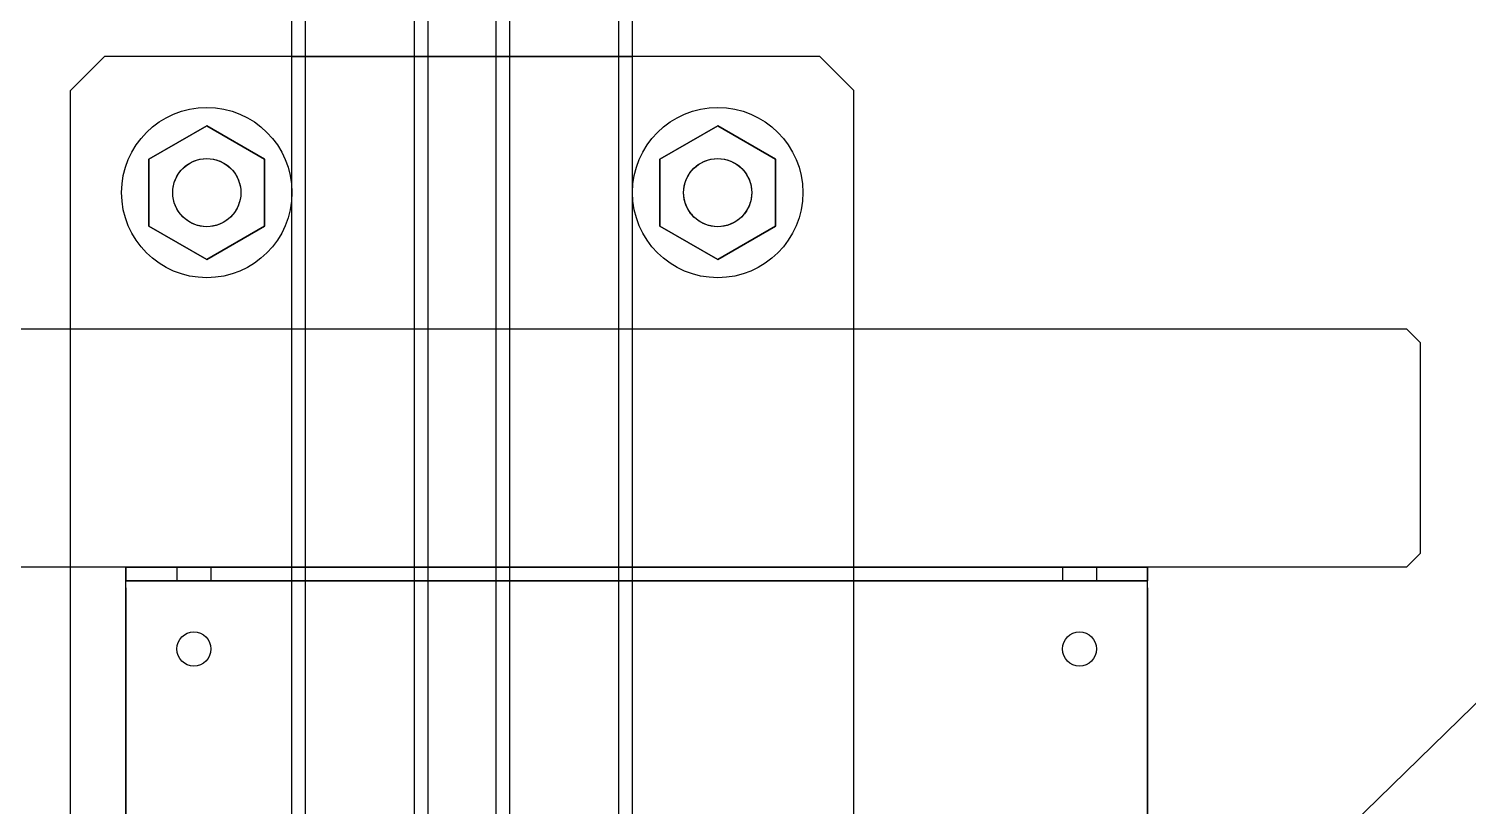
# Model space of a CAD drawing. Extents: x 0 to 2438, y 0 to 2056.
# Drawn here: x 715.5 to 821.1, y 461.1 to 518.2 of the extents above; entities that cross this region are included whole.
import ezdxf

# ---------------------------------------------------------------- set-up
doc = ezdxf.new("R2010")
doc.units = 0
doc.layers.get('0').update_dxf_attribs({"linetype": 'CONTINUOUS'})

msp = doc.modelspace()

# ---------------------------------------------------------------- linework, layer by layer
at = {"color": 253}
for p, q in [((734.773, 409.631), (734.773, 957.633)), ((735.771, 409.631), (735.771, 957.633)), ((743.772, 409.631), (743.772, 957.633)), ((744.77, 409.631), (744.77, 957.633)), ((749.773, 409.631), (749.773, 957.633)), ((750.771, 409.631), (750.771, 957.633)), ((758.772, 409.631), (758.772, 957.633)), ((759.77, 409.631), (759.77, 957.633)), ((1132.58, 772.16), (429.817, 86.133)), ((1132.58, 772.16), (429.817, 86.133)), ((1132.58, 772.16), (429.817, 86.133)), ((744.77, 516.132), (744.77, 573.634)), ((744.77, 421.132), (744.77, 573.634)), ((749.773, 516.132), (749.773, 573.634)), ((718.52, 513.634), (721.021, 516.132)), ((773.522, 516.132), (721.021, 516.132)), ((734.773, 516.132), (744.77, 516.132)), ((744.77, 433.634), (744.77, 516.132)), ((744.77, 516.132), (749.773, 516.132)), ((749.773, 516.132), (759.77, 516.132)), ((749.773, 433.634), (749.773, 516.132)), ((773.522, 516.132), (776.023, 513.634)), ((718.52, 436.132), (718.52, 513.634)), ((776.023, 436.132), (776.023, 513.634)), ((724.27, 508.586), (728.521, 511.041)), ((724.27, 508.586), (728.521, 511.041)), ((724.27, 508.586), (728.521, 511.041)), ((724.27, 508.586), (728.521, 511.041)), ((728.521, 511.041), (724.27, 508.586)), ((732.769, 508.586), (728.521, 511.041)), ((732.769, 508.586), (728.521, 511.041)), ((732.769, 508.586), (728.521, 511.041)), ((732.769, 508.586), (728.521, 511.041)), ((728.521, 511.041), (732.769, 508.586)), ((761.771, 508.586), (766.022, 511.041)), ((761.771, 508.586), (766.022, 511.041)), ((761.771, 508.586), (766.022, 511.041)), ((761.771, 508.586), (766.022, 511.041)), ((766.022, 511.041), (761.771, 508.586)), ((770.273, 508.586), (766.022, 511.041)), ((770.273, 508.586), (766.022, 511.041)), ((770.273, 508.586), (766.022, 511.041)), ((770.273, 508.586), (766.022, 511.041)), ((766.022, 511.041), (770.273, 508.586)), ((724.27, 508.586), (724.27, 503.678)), ((724.27, 508.586), (724.27, 503.678)), ((724.27, 508.586), (724.27, 503.678)), ((724.27, 508.586), (724.27, 503.678)), ((724.27, 503.678), (724.27, 508.586)), ((732.769, 508.586), (732.769, 503.678)), ((732.769, 508.586), (732.769, 503.678)), ((732.769, 508.586), (732.769, 503.678)), ((732.769, 508.586), (732.769, 503.678)), ((732.769, 503.678), (732.769, 508.586)), ((761.771, 508.586), (761.771, 503.678)), ((761.771, 508.586), (761.771, 503.678)), ((761.771, 508.586), (761.771, 503.678)), ((761.771, 508.586), (761.771, 503.678)), ((761.771, 503.678), (761.771, 508.586)), ((770.273, 508.586), (770.273, 503.678)), ((770.273, 508.586), (770.273, 503.678)), ((770.273, 508.586), (770.273, 503.678)), ((770.273, 508.586), (770.273, 503.678)), ((770.273, 503.678), (770.273, 508.586)), ((728.521, 501.227), (724.27, 503.678)), ((728.521, 501.227), (724.27, 503.678)), ((728.521, 501.227), (724.27, 503.678)), ((728.521, 501.227), (724.27, 503.678)), ((724.27, 503.678), (728.521, 501.227)), ((728.521, 501.227), (732.769, 503.678)), ((728.521, 501.227), (732.769, 503.678)), ((728.521, 501.227), (732.769, 503.678)), ((728.521, 501.227), (732.769, 503.678)), ((732.769, 503.678), (728.521, 501.227)), ((766.022, 501.227), (761.771, 503.678)), ((766.022, 501.227), (761.771, 503.678)), ((766.022, 501.227), (761.771, 503.678)), ((766.022, 501.227), (761.771, 503.678)), ((761.771, 503.678), (766.022, 501.227)), ((766.022, 501.227), (770.273, 503.678)), ((766.022, 501.227), (770.273, 503.678)), ((766.022, 501.227), (770.273, 503.678)), ((766.022, 501.227), (770.273, 503.678)), ((770.273, 503.678), (766.022, 501.227)), ((703.576, 496.133), (816.575, 496.133)), ((703.576, 496.133), (816.575, 496.133)), ((816.575, 496.133), (817.577, 495.134)), ((816.575, 496.133), (817.577, 495.134)), ((817.577, 495.134), (817.577, 479.633)), ((817.577, 495.134), (817.577, 479.633)), ((817.577, 479.633), (816.575, 478.631)), ((817.577, 479.633), (816.575, 478.631)), ((816.575, 478.631), (703.576, 478.631)), ((816.575, 478.631), (703.576, 478.631)), ((797.574, 478.631), (722.577, 478.631)), ((797.574, 478.631), (722.577, 478.631)), ((722.577, 477.132), (722.577, 478.631)), ((722.577, 478.631), (722.577, 477.633)), ((722.577, 478.631), (797.574, 478.631)), ((722.577, 478.631), (797.574, 478.631)), ((722.577, 477.132), (722.577, 478.631)), ((722.577, 478.631), (722.577, 477.633)), ((727.576, 478.631), (726.327, 478.631)), ((726.327, 478.631), (728.825, 478.631)), ((727.576, 478.631), (726.327, 478.631)), ((726.327, 478.631), (728.825, 478.631)), ((728.825, 478.631), (726.327, 478.631)), ((726.327, 478.631), (727.576, 478.631)), ((728.825, 478.631), (726.327, 478.631)), ((726.327, 478.631), (727.576, 478.631)), ((726.327, 478.631), (726.327, 477.633)), ((726.327, 478.631), (726.327, 477.633)), ((726.327, 478.631), (726.327, 477.633)), ((726.327, 478.631), (726.327, 477.633)), ((728.825, 478.631), (727.576, 478.631)), ((728.825, 478.631), (727.576, 478.631)), ((727.576, 478.631), (728.825, 478.631)), ((727.576, 478.631), (728.825, 478.631)), ((728.825, 478.631), (728.825, 477.633)), ((728.825, 478.631), (728.825, 477.633)), ((728.825, 478.631), (728.825, 477.633)), ((728.825, 478.631), (728.825, 477.633)), ((792.575, 478.631), (791.326, 478.631)), ((791.326, 478.631), (793.824, 478.631)), ((792.575, 478.631), (791.326, 478.631)), ((791.326, 478.631), (793.824, 478.631)), ((793.824, 478.631), (791.326, 478.631)), ((791.326, 478.631), (792.575, 478.631)), ((793.824, 478.631), (791.326, 478.631)), ((791.326, 478.631), (792.575, 478.631)), ((791.326, 478.631), (791.326, 477.633)), ((791.326, 478.631), (791.326, 477.633)), ((791.326, 478.631), (791.326, 477.633)), ((791.326, 478.631), (791.326, 477.633)), ((793.824, 478.631), (792.575, 478.631)), ((793.824, 478.631), (792.575, 478.631)), ((792.575, 478.631), (793.824, 478.631)), ((792.575, 478.631), (793.824, 478.631)), ((793.824, 478.631), (793.824, 477.633)), ((793.824, 478.631), (793.824, 477.633)), ((793.824, 478.631), (793.824, 477.633)), ((793.824, 478.631), (793.824, 477.633)), ((797.574, 477.132), (797.574, 478.631)), ((797.574, 478.631), (797.574, 477.633)), ((797.574, 477.132), (797.574, 478.631)), ((797.574, 478.631), (797.574, 477.633)), ((722.577, 477.132), (722.577, 477.633)), ((797.574, 477.633), (722.577, 477.633)), ((797.574, 477.633), (722.577, 477.633)), ((722.577, 477.132), (722.577, 477.633)), ((722.577, 477.633), (797.574, 477.633)), ((722.577, 477.633), (797.574, 477.633)), ((727.576, 477.633), (726.327, 477.633)), ((726.327, 477.633), (728.825, 477.633)), ((727.576, 477.633), (726.327, 477.633)), ((726.327, 477.633), (728.825, 477.633)), ((728.825, 477.633), (726.327, 477.633)), ((726.327, 477.633), (727.576, 477.633)), ((728.825, 477.633), (726.327, 477.633)), ((726.327, 477.633), (727.576, 477.633)), ((728.825, 477.633), (727.576, 477.633)), ((728.825, 477.633), (727.576, 477.633)), ((727.576, 477.633), (728.825, 477.633)), ((727.576, 477.633), (728.825, 477.633)), ((792.575, 477.633), (791.326, 477.633)), ((791.326, 477.633), (793.824, 477.633)), ((792.575, 477.633), (791.326, 477.633)), ((791.326, 477.633), (793.824, 477.633)), ((793.824, 477.633), (791.326, 477.633)), ((791.326, 477.633), (792.575, 477.633)), ((793.824, 477.633), (791.326, 477.633)), ((791.326, 477.633), (792.575, 477.633)), ((793.824, 477.633), (792.575, 477.633)), ((793.824, 477.633), (792.575, 477.633)), ((792.575, 477.633), (793.824, 477.633)), ((792.575, 477.633), (793.824, 477.633)), ((797.574, 477.132), (797.574, 477.633)), ((797.574, 477.132), (797.574, 477.633)), ((722.577, 477.132), (722.577, 453.633)), ((722.577, 453.633), (722.577, 477.132)), ((722.577, 477.132), (722.577, 453.633)), ((722.577, 453.633), (722.577, 477.132)), ((797.574, 477.132), (797.574, 453.633)), ((797.574, 453.633), (797.574, 477.132)), ((797.574, 477.132), (797.574, 453.633)), ((797.574, 453.633), (797.574, 477.132))]:
    msp.add_line(p, q, dxfattribs=at)
for points in [[(722.27, 506.134), (722.27, 509.584), (725.068, 512.385), (728.521, 512.385)], [(722.27, 506.134), (722.27, 509.584), (725.068, 512.385), (728.521, 512.385)], [(722.27, 506.134), (722.27, 509.584), (725.068, 512.385), (728.521, 512.385)], [(722.27, 506.134), (722.27, 509.584), (725.068, 512.385), (728.521, 512.385)], [(722.27, 506.134), (722.27, 509.584), (725.068, 512.385), (728.521, 512.385)], [(722.27, 506.134), (722.27, 509.584), (725.068, 512.385), (728.521, 512.385)], [(722.27, 506.134), (722.27, 509.584), (725.068, 512.385), (728.521, 512.385)], [(728.521, 512.385), (731.972, 512.385), (734.773, 509.584), (734.773, 506.134)], [(728.521, 512.385), (731.972, 512.385), (734.773, 509.584), (734.773, 506.134)], [(728.521, 512.385), (731.972, 512.385), (734.773, 509.584), (734.773, 506.134)], [(728.521, 512.385), (731.972, 512.385), (734.773, 509.584), (734.773, 506.134)], [(728.521, 512.385), (731.972, 512.385), (734.773, 509.584), (734.773, 506.134)], [(728.521, 512.385), (731.972, 512.385), (734.773, 509.584), (734.773, 506.134)], [(728.521, 512.385), (731.972, 512.385), (734.773, 509.584), (734.773, 506.134)], [(759.77, 506.134), (759.77, 509.584), (762.568, 512.385), (766.022, 512.385)], [(759.77, 506.134), (759.77, 509.584), (762.568, 512.385), (766.022, 512.385)], [(759.77, 506.134), (759.77, 509.584), (762.568, 512.385), (766.022, 512.385)], [(759.77, 506.134), (759.77, 509.584), (762.568, 512.385), (766.022, 512.385)], [(759.77, 506.134), (759.77, 509.584), (762.568, 512.385), (766.022, 512.385)], [(759.77, 506.134), (759.77, 509.584), (762.568, 512.385), (766.022, 512.385)], [(759.77, 506.134), (759.77, 509.584), (762.568, 512.385), (766.022, 512.385)], [(766.022, 512.385), (769.472, 512.385), (772.269, 509.584), (772.269, 506.134)], [(766.022, 512.385), (769.472, 512.385), (772.269, 509.584), (772.269, 506.134)], [(766.022, 512.385), (769.472, 512.385), (772.269, 509.584), (772.269, 506.134)], [(766.022, 512.385), (769.472, 512.385), (772.269, 509.584), (772.269, 506.134)], [(766.022, 512.385), (769.472, 512.385), (772.269, 509.584), (772.269, 506.134)], [(766.022, 512.385), (769.472, 512.385), (772.269, 509.584), (772.269, 506.134)], [(766.022, 512.385), (769.472, 512.385), (772.269, 509.584), (772.269, 506.134)], [(726.02, 506.134), (726.02, 507.513), (727.138, 508.631), (728.521, 508.631)], [(726.02, 506.134), (726.02, 507.513), (727.138, 508.631), (728.521, 508.631)], [(726.02, 506.134), (726.02, 507.513), (727.138, 508.631), (728.521, 508.631)], [(726.02, 506.134), (726.02, 507.513), (727.138, 508.631), (728.521, 508.631)], [(726.02, 506.134), (726.02, 507.513), (727.138, 508.631), (728.521, 508.631)], [(726.02, 506.134), (726.02, 507.513), (727.138, 508.631), (728.521, 508.631)], [(726.02, 506.134), (726.02, 507.513), (727.138, 508.631), (728.521, 508.631)], [(726.02, 506.134), (726.02, 507.513), (727.138, 508.631), (728.521, 508.631)], [(726.02, 506.134), (726.02, 507.513), (727.138, 508.631), (728.521, 508.631)], [(726.02, 506.134), (726.02, 507.513), (727.138, 508.631), (728.521, 508.631)], [(726.02, 506.134), (726.02, 507.513), (727.138, 508.631), (728.521, 508.631)], [(726.02, 506.134), (726.02, 507.513), (727.138, 508.631), (728.521, 508.631)], [(726.02, 506.134), (726.02, 507.513), (727.138, 508.631), (728.521, 508.631)], [(726.02, 506.134), (726.02, 507.513), (727.138, 508.631), (728.521, 508.631)], [(726.02, 506.134), (726.02, 507.513), (727.138, 508.631), (728.521, 508.631)], [(726.02, 506.134), (726.02, 507.513), (727.138, 508.631), (728.521, 508.631)], [(726.02, 506.134), (726.02, 507.513), (727.138, 508.631), (728.521, 508.631)], [(726.02, 506.134), (726.02, 507.513), (727.138, 508.631), (728.521, 508.631)], [(726.02, 506.134), (726.02, 507.513), (727.138, 508.631), (728.521, 508.631)], [(726.02, 506.134), (726.02, 507.513), (727.138, 508.631), (728.521, 508.631)], [(726.634, 507.774), (727.001, 508.194), (727.498, 508.48), (728.042, 508.586)], [(728.042, 508.586), (728.359, 508.649), (728.684, 508.649), (729.001, 508.586)], [(728.521, 508.631), (729.904, 508.631), (731.023, 507.513), (731.023, 506.134)], [(728.521, 508.631), (729.904, 508.631), (731.023, 507.513), (731.023, 506.134)], [(728.521, 508.631), (729.904, 508.631), (731.023, 507.513), (731.023, 506.134)], [(728.521, 508.631), (729.904, 508.631), (731.023, 507.513), (731.023, 506.134)], [(728.521, 508.631), (729.904, 508.631), (731.023, 507.513), (731.023, 506.134)], [(728.521, 508.631), (729.904, 508.631), (731.023, 507.513), (731.023, 506.134)], [(728.521, 508.631), (729.904, 508.631), (731.023, 507.513), (731.023, 506.134)], [(728.521, 508.631), (729.904, 508.631), (731.023, 507.513), (731.023, 506.134)], [(728.521, 508.631), (729.904, 508.631), (731.023, 507.513), (731.023, 506.134)], [(728.521, 508.631), (729.904, 508.631), (731.023, 507.513), (731.023, 506.134)], [(728.521, 508.631), (729.904, 508.631), (731.023, 507.513), (731.023, 506.134)], [(728.521, 508.631), (729.904, 508.631), (731.023, 507.513), (731.023, 506.134)], [(728.521, 508.631), (729.904, 508.631), (731.023, 507.513), (731.023, 506.134)], [(728.521, 508.631), (729.904, 508.631), (731.023, 507.513), (731.023, 506.134)], [(728.521, 508.631), (729.904, 508.631), (731.023, 507.513), (731.023, 506.134)], [(728.521, 508.631), (729.904, 508.631), (731.023, 507.513), (731.023, 506.134)], [(728.521, 508.631), (729.904, 508.631), (731.023, 507.513), (731.023, 506.134)], [(728.521, 508.631), (729.904, 508.631), (731.023, 507.513), (731.023, 506.134)], [(728.521, 508.631), (729.904, 508.631), (731.023, 507.513), (731.023, 506.134)], [(728.521, 508.631), (729.904, 508.631), (731.023, 507.513), (731.023, 506.134)], [(729.001, 508.586), (729.544, 508.48), (730.042, 508.194), (730.409, 507.774)], [(763.52, 506.134), (763.52, 507.513), (764.639, 508.631), (766.022, 508.631)], [(763.52, 506.134), (763.52, 507.513), (764.639, 508.631), (766.022, 508.631)], [(763.52, 506.134), (763.52, 507.513), (764.639, 508.631), (766.022, 508.631)], [(763.52, 506.134), (763.52, 507.513), (764.639, 508.631), (766.022, 508.631)], [(763.52, 506.134), (763.52, 507.513), (764.639, 508.631), (766.022, 508.631)], [(763.52, 506.134), (763.52, 507.513), (764.639, 508.631), (766.022, 508.631)], [(763.52, 506.134), (763.52, 507.513), (764.639, 508.631), (766.022, 508.631)], [(763.52, 506.134), (763.52, 507.513), (764.639, 508.631), (766.022, 508.631)], [(763.52, 506.134), (763.52, 507.513), (764.639, 508.631), (766.022, 508.631)], [(763.52, 506.134), (763.52, 507.513), (764.639, 508.631), (766.022, 508.631)], [(763.52, 506.134), (763.52, 507.513), (764.639, 508.631), (766.022, 508.631)], [(763.52, 506.134), (763.52, 507.513), (764.639, 508.631), (766.022, 508.631)], [(763.52, 506.134), (763.52, 507.513), (764.639, 508.631), (766.022, 508.631)], [(763.52, 506.134), (763.52, 507.513), (764.639, 508.631), (766.022, 508.631)], [(763.52, 506.134), (763.52, 507.513), (764.639, 508.631), (766.022, 508.631)], [(763.52, 506.134), (763.52, 507.513), (764.639, 508.631), (766.022, 508.631)], [(763.52, 506.134), (763.52, 507.513), (764.639, 508.631), (766.022, 508.631)], [(763.52, 506.134), (763.52, 507.513), (764.639, 508.631), (766.022, 508.631)], [(763.52, 506.134), (763.52, 507.513), (764.639, 508.631), (766.022, 508.631)], [(763.52, 506.134), (763.52, 507.513), (764.639, 508.631), (766.022, 508.631)], [(764.134, 507.774), (764.501, 508.194), (764.995, 508.48), (765.542, 508.586)], [(765.542, 508.586), (765.859, 508.649), (766.184, 508.649), (766.501, 508.586)], [(766.022, 508.631), (767.401, 508.631), (768.519, 507.513), (768.519, 506.134)], [(766.022, 508.631), (767.401, 508.631), (768.519, 507.513), (768.519, 506.134)], [(766.022, 508.631), (767.401, 508.631), (768.519, 507.513), (768.519, 506.134)], [(766.022, 508.631), (767.401, 508.631), (768.519, 507.513), (768.519, 506.134)], [(766.022, 508.631), (767.401, 508.631), (768.519, 507.513), (768.519, 506.134)], [(766.022, 508.631), (767.401, 508.631), (768.519, 507.513), (768.519, 506.134)], [(766.022, 508.631), (767.401, 508.631), (768.519, 507.513), (768.519, 506.134)], [(766.022, 508.631), (767.401, 508.631), (768.519, 507.513), (768.519, 506.134)], [(766.022, 508.631), (767.401, 508.631), (768.519, 507.513), (768.519, 506.134)], [(766.022, 508.631), (767.401, 508.631), (768.519, 507.513), (768.519, 506.134)], [(766.022, 508.631), (767.401, 508.631), (768.519, 507.513), (768.519, 506.134)], [(766.022, 508.631), (767.401, 508.631), (768.519, 507.513), (768.519, 506.134)], [(766.022, 508.631), (767.401, 508.631), (768.519, 507.513), (768.519, 506.134)], [(766.022, 508.631), (767.401, 508.631), (768.519, 507.513), (768.519, 506.134)], [(766.022, 508.631), (767.401, 508.631), (768.519, 507.513), (768.519, 506.134)], [(766.022, 508.631), (767.401, 508.631), (768.519, 507.513), (768.519, 506.134)], [(766.022, 508.631), (767.401, 508.631), (768.519, 507.513), (768.519, 506.134)], [(766.022, 508.631), (767.401, 508.631), (768.519, 507.513), (768.519, 506.134)], [(766.022, 508.631), (767.401, 508.631), (768.519, 507.513), (768.519, 506.134)], [(766.022, 508.631), (767.401, 508.631), (768.519, 507.513), (768.519, 506.134)], [(766.501, 508.586), (767.045, 508.48), (767.542, 508.194), (767.909, 507.774)], [(726.158, 506.945), (726.26, 507.252), (726.426, 507.531), (726.634, 507.774)], [(730.409, 507.774), (730.617, 507.531), (730.779, 507.252), (730.885, 506.945)], [(763.658, 506.945), (763.76, 507.252), (763.923, 507.531), (764.134, 507.774)], [(767.909, 507.774), (768.117, 507.531), (768.279, 507.252), (768.385, 506.945)], [(728.521, 499.883), (725.068, 499.883), (722.27, 502.684), (722.27, 506.134)], [(728.521, 499.883), (725.068, 499.883), (722.27, 502.684), (722.27, 506.134)], [(728.521, 499.883), (725.068, 499.883), (722.27, 502.684), (722.27, 506.134)], [(728.521, 499.883), (725.068, 499.883), (722.27, 502.684), (722.27, 506.134)], [(728.521, 499.883), (725.068, 499.883), (722.27, 502.684), (722.27, 506.134)], [(728.521, 499.883), (725.068, 499.883), (722.27, 502.684), (722.27, 506.134)], [(728.521, 499.883), (725.068, 499.883), (722.27, 502.684), (722.27, 506.134)], [(726.158, 505.322), (725.978, 505.848), (725.978, 506.42), (726.158, 506.945)], [(728.521, 503.633), (727.138, 503.633), (726.02, 504.754), (726.02, 506.134)], [(728.521, 503.633), (727.138, 503.633), (726.02, 504.754), (726.02, 506.134)], [(728.521, 503.633), (727.138, 503.633), (726.02, 504.754), (726.02, 506.134)], [(728.521, 503.633), (727.138, 503.633), (726.02, 504.754), (726.02, 506.134)], [(728.521, 503.633), (727.138, 503.633), (726.02, 504.754), (726.02, 506.134)], [(728.521, 503.633), (727.138, 503.633), (726.02, 504.754), (726.02, 506.134)], [(728.521, 503.633), (727.138, 503.633), (726.02, 504.754), (726.02, 506.134)], [(728.521, 503.633), (727.138, 503.633), (726.02, 504.754), (726.02, 506.134)], [(728.521, 503.633), (727.138, 503.633), (726.02, 504.754), (726.02, 506.134)], [(728.521, 503.633), (727.138, 503.633), (726.02, 504.754), (726.02, 506.134)], [(728.521, 503.633), (727.138, 503.633), (726.02, 504.754), (726.02, 506.134)], [(728.521, 503.633), (727.138, 503.633), (726.02, 504.754), (726.02, 506.134)], [(728.521, 503.633), (727.138, 503.633), (726.02, 504.754), (726.02, 506.134)], [(728.521, 503.633), (727.138, 503.633), (726.02, 504.754), (726.02, 506.134)], [(728.521, 503.633), (727.138, 503.633), (726.02, 504.754), (726.02, 506.134)], [(728.521, 503.633), (727.138, 503.633), (726.02, 504.754), (726.02, 506.134)], [(728.521, 503.633), (727.138, 503.633), (726.02, 504.754), (726.02, 506.134)], [(728.521, 503.633), (727.138, 503.633), (726.02, 504.754), (726.02, 506.134)], [(728.521, 503.633), (727.138, 503.633), (726.02, 504.754), (726.02, 506.134)], [(728.521, 503.633), (727.138, 503.633), (726.02, 504.754), (726.02, 506.134)], [(731.023, 506.134), (731.023, 504.754), (729.904, 503.633), (728.521, 503.633)], [(731.023, 506.134), (731.023, 504.754), (729.904, 503.633), (728.521, 503.633)], [(731.023, 506.134), (731.023, 504.754), (729.904, 503.633), (728.521, 503.633)], [(731.023, 506.134), (731.023, 504.754), (729.904, 503.633), (728.521, 503.633)], [(734.773, 506.134), (734.773, 502.684), (731.972, 499.883), (728.521, 499.883)], [(731.023, 506.134), (731.023, 504.754), (729.904, 503.633), (728.521, 503.633)], [(731.023, 506.134), (731.023, 504.754), (729.904, 503.633), (728.521, 503.633)], [(731.023, 506.134), (731.023, 504.754), (729.904, 503.633), (728.521, 503.633)], [(731.023, 506.134), (731.023, 504.754), (729.904, 503.633), (728.521, 503.633)], [(731.023, 506.134), (731.023, 504.754), (729.904, 503.633), (728.521, 503.633)], [(731.023, 506.134), (731.023, 504.754), (729.904, 503.633), (728.521, 503.633)], [(734.773, 506.134), (734.773, 502.684), (731.972, 499.883), (728.521, 499.883)], [(734.773, 506.134), (734.773, 502.684), (731.972, 499.883), (728.521, 499.883)], [(731.023, 506.134), (731.023, 504.754), (729.904, 503.633), (728.521, 503.633)], [(731.023, 506.134), (731.023, 504.754), (729.904, 503.633), (728.521, 503.633)], [(734.773, 506.134), (734.773, 502.684), (731.972, 499.883), (728.521, 499.883)], [(734.773, 506.134), (734.773, 502.684), (731.972, 499.883), (728.521, 499.883)], [(731.023, 506.134), (731.023, 504.754), (729.904, 503.633), (728.521, 503.633)], [(731.023, 506.134), (731.023, 504.754), (729.904, 503.633), (728.521, 503.633)], [(734.773, 506.134), (734.773, 502.684), (731.972, 499.883), (728.521, 499.883)], [(734.773, 506.134), (734.773, 502.684), (731.972, 499.883), (728.521, 499.883)], [(731.023, 506.134), (731.023, 504.754), (729.904, 503.633), (728.521, 503.633)], [(731.023, 506.134), (731.023, 504.754), (729.904, 503.633), (728.521, 503.633)], [(731.023, 506.134), (731.023, 504.754), (729.904, 503.633), (728.521, 503.633)], [(731.023, 506.134), (731.023, 504.754), (729.904, 503.633), (728.521, 503.633)], [(731.023, 506.134), (731.023, 504.754), (729.904, 503.633), (728.521, 503.633)], [(731.023, 506.134), (731.023, 504.754), (729.904, 503.633), (728.521, 503.633)], [(730.885, 506.945), (730.973, 506.684), (731.023, 506.409), (731.023, 506.134)], [(731.023, 506.134), (731.023, 505.859), (730.973, 505.583), (730.885, 505.322)], [(766.022, 499.883), (762.568, 499.883), (759.77, 502.684), (759.77, 506.134)], [(766.022, 499.883), (762.568, 499.883), (759.77, 502.684), (759.77, 506.134)], [(766.022, 499.883), (762.568, 499.883), (759.77, 502.684), (759.77, 506.134)], [(766.022, 499.883), (762.568, 499.883), (759.77, 502.684), (759.77, 506.134)], [(766.022, 499.883), (762.568, 499.883), (759.77, 502.684), (759.77, 506.134)], [(766.022, 499.883), (762.568, 499.883), (759.77, 502.684), (759.77, 506.134)], [(766.022, 499.883), (762.568, 499.883), (759.77, 502.684), (759.77, 506.134)], [(763.658, 505.322), (763.475, 505.848), (763.475, 506.42), (763.658, 506.945)], [(766.022, 503.633), (764.639, 503.633), (763.52, 504.754), (763.52, 506.134)], [(766.022, 503.633), (764.639, 503.633), (763.52, 504.754), (763.52, 506.134)], [(766.022, 503.633), (764.639, 503.633), (763.52, 504.754), (763.52, 506.134)], [(766.022, 503.633), (764.639, 503.633), (763.52, 504.754), (763.52, 506.134)], [(766.022, 503.633), (764.639, 503.633), (763.52, 504.754), (763.52, 506.134)], [(766.022, 503.633), (764.639, 503.633), (763.52, 504.754), (763.52, 506.134)], [(766.022, 503.633), (764.639, 503.633), (763.52, 504.754), (763.52, 506.134)], [(766.022, 503.633), (764.639, 503.633), (763.52, 504.754), (763.52, 506.134)], [(766.022, 503.633), (764.639, 503.633), (763.52, 504.754), (763.52, 506.134)], [(766.022, 503.633), (764.639, 503.633), (763.52, 504.754), (763.52, 506.134)], [(766.022, 503.633), (764.639, 503.633), (763.52, 504.754), (763.52, 506.134)], [(766.022, 503.633), (764.639, 503.633), (763.52, 504.754), (763.52, 506.134)], [(766.022, 503.633), (764.639, 503.633), (763.52, 504.754), (763.52, 506.134)], [(766.022, 503.633), (764.639, 503.633), (763.52, 504.754), (763.52, 506.134)], [(766.022, 503.633), (764.639, 503.633), (763.52, 504.754), (763.52, 506.134)], [(766.022, 503.633), (764.639, 503.633), (763.52, 504.754), (763.52, 506.134)], [(766.022, 503.633), (764.639, 503.633), (763.52, 504.754), (763.52, 506.134)], [(766.022, 503.633), (764.639, 503.633), (763.52, 504.754), (763.52, 506.134)], [(766.022, 503.633), (764.639, 503.633), (763.52, 504.754), (763.52, 506.134)], [(766.022, 503.633), (764.639, 503.633), (763.52, 504.754), (763.52, 506.134)], [(768.519, 506.134), (768.519, 504.754), (767.401, 503.633), (766.022, 503.633)], [(768.519, 506.134), (768.519, 504.754), (767.401, 503.633), (766.022, 503.633)], [(768.519, 506.134), (768.519, 504.754), (767.401, 503.633), (766.022, 503.633)], [(768.519, 506.134), (768.519, 504.754), (767.401, 503.633), (766.022, 503.633)], [(772.269, 506.134), (772.269, 502.684), (769.472, 499.883), (766.022, 499.883)], [(768.519, 506.134), (768.519, 504.754), (767.401, 503.633), (766.022, 503.633)], [(768.519, 506.134), (768.519, 504.754), (767.401, 503.633), (766.022, 503.633)], [(768.519, 506.134), (768.519, 504.754), (767.401, 503.633), (766.022, 503.633)], [(768.519, 506.134), (768.519, 504.754), (767.401, 503.633), (766.022, 503.633)], [(768.519, 506.134), (768.519, 504.754), (767.401, 503.633), (766.022, 503.633)], [(768.519, 506.134), (768.519, 504.754), (767.401, 503.633), (766.022, 503.633)], [(772.269, 506.134), (772.269, 502.684), (769.472, 499.883), (766.022, 499.883)], [(772.269, 506.134), (772.269, 502.684), (769.472, 499.883), (766.022, 499.883)], [(768.519, 506.134), (768.519, 504.754), (767.401, 503.633), (766.022, 503.633)], [(768.519, 506.134), (768.519, 504.754), (767.401, 503.633), (766.022, 503.633)], [(772.269, 506.134), (772.269, 502.684), (769.472, 499.883), (766.022, 499.883)], [(772.269, 506.134), (772.269, 502.684), (769.472, 499.883), (766.022, 499.883)], [(768.519, 506.134), (768.519, 504.754), (767.401, 503.633), (766.022, 503.633)], [(768.519, 506.134), (768.519, 504.754), (767.401, 503.633), (766.022, 503.633)], [(772.269, 506.134), (772.269, 502.684), (769.472, 499.883), (766.022, 499.883)], [(772.269, 506.134), (772.269, 502.684), (769.472, 499.883), (766.022, 499.883)], [(768.519, 506.134), (768.519, 504.754), (767.401, 503.633), (766.022, 503.633)], [(768.519, 506.134), (768.519, 504.754), (767.401, 503.633), (766.022, 503.633)], [(768.519, 506.134), (768.519, 504.754), (767.401, 503.633), (766.022, 503.633)], [(768.519, 506.134), (768.519, 504.754), (767.401, 503.633), (766.022, 503.633)], [(768.519, 506.134), (768.519, 504.754), (767.401, 503.633), (766.022, 503.633)], [(768.519, 506.134), (768.519, 504.754), (767.401, 503.633), (766.022, 503.633)], [(768.385, 506.945), (768.477, 506.684), (768.519, 506.409), (768.519, 506.134)], [(768.519, 506.134), (768.519, 505.859), (768.477, 505.583), (768.385, 505.322)], [(726.634, 504.49), (726.426, 504.737), (726.26, 505.016), (726.158, 505.322)], [(730.885, 505.322), (730.779, 505.016), (730.617, 504.737), (730.409, 504.49)], [(764.134, 504.49), (763.923, 504.737), (763.76, 505.016), (763.658, 505.322)], [(768.385, 505.322), (768.279, 505.016), (768.117, 504.737), (767.909, 504.49)], [(728.042, 503.678), (727.498, 503.784), (727.001, 504.074), (726.634, 504.49)], [(730.409, 504.49), (730.042, 504.074), (729.544, 503.784), (729.001, 503.678)], [(765.542, 503.678), (764.995, 503.784), (764.501, 504.074), (764.134, 504.49)], [(767.909, 504.49), (767.542, 504.074), (767.045, 503.784), (766.501, 503.678)], [(729.001, 503.678), (728.684, 503.618), (728.359, 503.618), (728.042, 503.678)], [(766.501, 503.678), (766.184, 503.618), (765.859, 503.618), (765.542, 503.678)], [(726.327, 472.634), (726.327, 473.325), (726.884, 473.883), (727.576, 473.883)], [(726.327, 472.634), (726.327, 473.325), (726.884, 473.883), (727.576, 473.883)], [(726.327, 472.634), (726.327, 473.325), (726.884, 473.883), (727.576, 473.883)], [(726.327, 472.634), (726.327, 473.325), (726.884, 473.883), (727.576, 473.883)], [(727.576, 473.883), (728.267, 473.883), (728.825, 473.325), (728.825, 472.634)], [(727.576, 473.883), (728.267, 473.883), (728.825, 473.325), (728.825, 472.634)], [(727.576, 473.883), (728.267, 473.883), (728.825, 473.325), (728.825, 472.634)], [(727.576, 473.883), (728.267, 473.883), (728.825, 473.325), (728.825, 472.634)], [(791.326, 472.634), (791.326, 473.325), (791.884, 473.883), (792.575, 473.883)], [(791.326, 472.634), (791.326, 473.325), (791.884, 473.883), (792.575, 473.883)], [(791.326, 472.634), (791.326, 473.325), (791.884, 473.883), (792.575, 473.883)], [(791.326, 472.634), (791.326, 473.325), (791.884, 473.883), (792.575, 473.883)], [(792.575, 473.883), (793.267, 473.883), (793.824, 473.325), (793.824, 472.634)], [(792.575, 473.883), (793.267, 473.883), (793.824, 473.325), (793.824, 472.634)], [(792.575, 473.883), (793.267, 473.883), (793.824, 473.325), (793.824, 472.634)], [(792.575, 473.883), (793.267, 473.883), (793.824, 473.325), (793.824, 472.634)], [(727.576, 471.382), (726.884, 471.382), (726.327, 471.943), (726.327, 472.634)], [(727.576, 471.382), (726.884, 471.382), (726.327, 471.943), (726.327, 472.634)], [(727.576, 471.382), (726.884, 471.382), (726.327, 471.943), (726.327, 472.634)], [(727.576, 471.382), (726.884, 471.382), (726.327, 471.943), (726.327, 472.634)], [(728.825, 472.634), (728.825, 471.943), (728.267, 471.382), (727.576, 471.382)], [(728.825, 472.634), (728.825, 471.943), (728.267, 471.382), (727.576, 471.382)], [(728.825, 472.634), (728.825, 471.943), (728.267, 471.382), (727.576, 471.382)], [(728.825, 472.634), (728.825, 471.943), (728.267, 471.382), (727.576, 471.382)], [(792.575, 471.382), (791.884, 471.382), (791.326, 471.943), (791.326, 472.634)], [(792.575, 471.382), (791.884, 471.382), (791.326, 471.943), (791.326, 472.634)], [(792.575, 471.382), (791.884, 471.382), (791.326, 471.943), (791.326, 472.634)], [(792.575, 471.382), (791.884, 471.382), (791.326, 471.943), (791.326, 472.634)], [(793.824, 472.634), (793.824, 471.943), (793.267, 471.382), (792.575, 471.382)], [(793.824, 472.634), (793.824, 471.943), (793.267, 471.382), (792.575, 471.382)], [(793.824, 472.634), (793.824, 471.943), (793.267, 471.382), (792.575, 471.382)], [(793.824, 472.634), (793.824, 471.943), (793.267, 471.382), (792.575, 471.382)]]:
    msp.add_open_spline(points, degree=3, dxfattribs=at)

doc.saveas('drawing.dxf')
